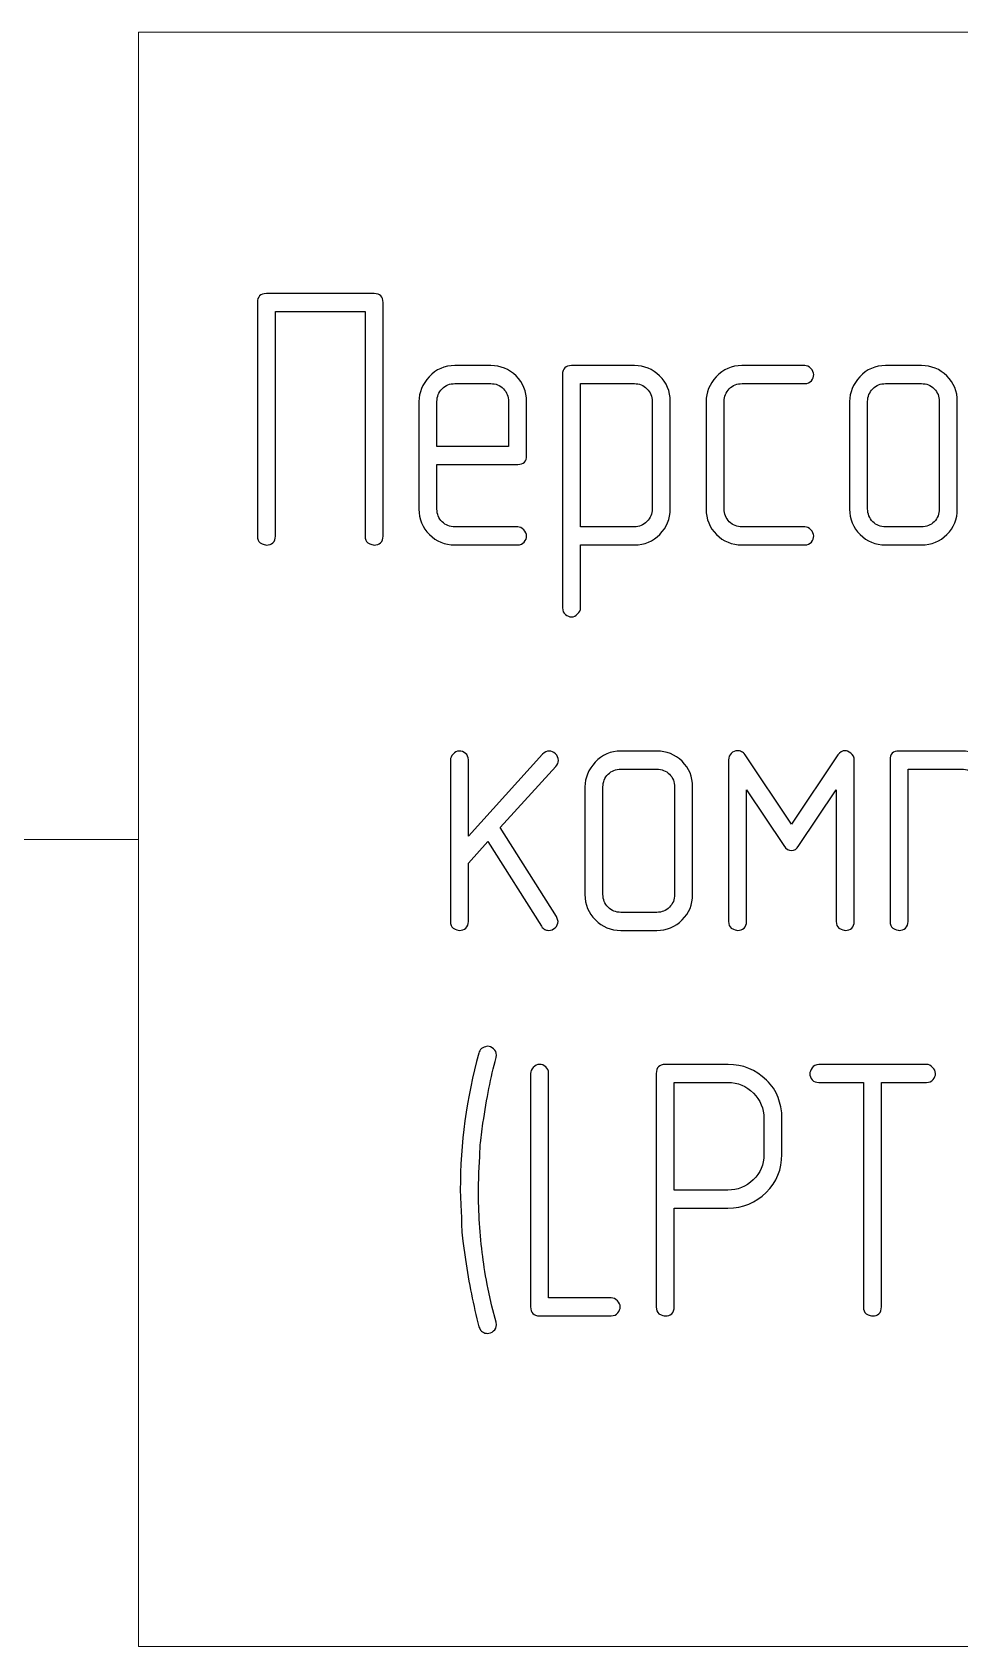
# Model space of a CAD drawing. Header units: millimetres. Extents: x -200 to 200, y -144 to 143.
# Drawn here: x -42.22 to -20.85, y 74.43 to 111.5 of the extents above; entities that cross this region are included whole.
import ezdxf

# ---------------------------------------------------------------- set-up
doc = ezdxf.new("R2010")
doc.units = ezdxf.units.MM
doc.header["$MEASUREMENT"] = 0
doc.layers.add('BLACK', color=7, linetype='Continuous')

msp = doc.modelspace()

# ---------------------------------------------------------------- linework, layer by layer
at = {"layer": 'BLACK', "color": 250, "lineweight": 20}
msp.add_lwpolyline([(-39.771, 74.3016), (5.416, 74.3016), (5.416, 111.4956), (-39.771, 111.4956), (-39.771, 74.3016)], close=True, dxfattribs=at)
at = {"layer": 'BLACK', "color": 250}
for points, knots in [([(-34.1323, 99.8868), (-34.1323, 99.8205), (-34.1521, 99.7683), (-34.1902, 99.7302), (-34.2297, 99.6963), (-34.2791, 99.6808), (-34.3398, 99.6794), (-34.3652, 99.6808), (-34.4131, 99.6963), (-34.4851, 99.7302), (-34.526, 99.7626), (-34.5472, 99.8148), (-34.5472, 99.8868), (-34.5472, 99.8868), (-34.5472, 105.0586), (-34.5472, 105.0586), (-34.5472, 105.0586), (-36.6131, 105.0586), (-36.6131, 105.0586), (-36.6131, 105.0586), (-36.6131, 99.8868), (-36.6131, 99.8868), (-36.6131, 99.8205), (-36.6328, 99.7683), (-36.6709, 99.7302), (-36.7104, 99.6963), (-36.7598, 99.6808), (-36.8205, 99.6794), (-36.8459, 99.6808), (-36.8939, 99.6963), (-36.9658, 99.7302), (-37.0068, 99.7626), (-37.0279, 99.8148), (-37.0279, 99.8868), (-37.0279, 99.8868), (-37.0279, 105.266), (-37.0279, 105.266), (-37.0279, 105.4043), (-36.9588, 105.4734), (-36.8219, 105.4734), (-36.8219, 105.4734), (-34.3383, 105.4734), (-34.3383, 105.4734), (-34.2015, 105.4734), (-34.1323, 105.4043), (-34.1323, 105.266), (-34.1323, 105.266), (-34.1323, 99.8868), (-34.1323, 99.8868)], [0, 0, 0, 0, 0.0625, 0.0625, 0.0625, 0.125, 0.125, 0.125, 0.1875, 0.1875, 0.1875, 0.25, 0.25, 0.25, 0.3125, 0.3125, 0.3125, 0.375, 0.375, 0.375, 0.4375, 0.4375, 0.4375, 0.5, 0.5, 0.5, 0.5625, 0.5625, 0.5625, 0.625, 0.625, 0.625, 0.6875, 0.6875, 0.6875, 0.75, 0.75, 0.75, 0.8125, 0.8125, 0.8125, 0.875, 0.875, 0.875, 0.9375, 0.9375, 0.9375, 1, 1, 1, 1]), ([(-32.892, 101.5364), (-32.892, 101.5364), (-32.892, 100.5077), (-32.892, 100.5077), (-32.892, 100.3934), (-32.8525, 100.296), (-32.772, 100.217), (-32.693, 100.1366), (-32.5942, 100.0971), (-32.4785, 100.0971), (-32.4785, 100.0971), (-31.0321, 100.0971), (-31.0321, 100.0971), (-30.9827, 100.0971), (-30.9362, 100.0745), (-30.8924, 100.0307), (-30.8487, 99.987), (-30.8261, 99.939), (-30.8261, 99.8896), (-30.8261, 99.8402), (-30.8444, 99.7923), (-30.8797, 99.7485), (-30.9164, 99.7048), (-30.9672, 99.6822), (-31.0335, 99.6822), (-31.0335, 99.6822), (-32.4799, 99.6822), (-32.4799, 99.6822), (-32.7113, 99.6822), (-32.9075, 99.7626), (-33.0669, 99.9221), (-33.2264, 100.0815), (-33.3068, 100.2777), (-33.3068, 100.5091), (-33.3068, 100.5091), (-33.3068, 102.987), (-33.3068, 102.987), (-33.3068, 103.1945), (-33.2278, 103.3836), (-33.0712, 103.5557), (-32.9145, 103.7279), (-32.717, 103.8139), (-32.4799, 103.8139), (-32.4799, 103.8139), (-31.653, 103.8139), (-31.653, 103.8139), (-31.4244, 103.8139), (-31.2297, 103.7349), (-31.0674, 103.5755), (-30.9065, 103.4174), (-30.8261, 103.2199), (-30.8261, 102.9856), (-30.8261, 102.9856), (-30.8261, 101.7438), (-30.8261, 101.7438), (-30.8261, 101.6056), (-30.8952, 101.5364), (-31.0321, 101.5364), (-31.0321, 101.5364), (-32.892, 101.5364), (-32.892, 101.5364)], [0, 0, 0, 0, 0.05, 0.05, 0.05, 0.1, 0.1, 0.1, 0.15, 0.15, 0.15, 0.2, 0.2, 0.2, 0.25, 0.25, 0.25, 0.3, 0.3, 0.3, 0.35, 0.35, 0.35, 0.4, 0.4, 0.4, 0.45, 0.45, 0.45, 0.5, 0.5, 0.5, 0.55, 0.55, 0.55, 0.6, 0.6, 0.6, 0.65, 0.65, 0.65, 0.7, 0.7, 0.7, 0.75, 0.75, 0.75, 0.8, 0.8, 0.8, 0.85, 0.85, 0.85, 0.9, 0.9, 0.9, 0.95, 0.95, 0.95, 1, 1, 1, 1]), ([(-29.5843, 99.6822), (-29.5843, 99.6822), (-29.5843, 98.233), (-29.5843, 98.233), (-29.5843, 98.1822), (-29.6068, 98.1356), (-29.6506, 98.0919), (-29.6943, 98.0467), (-29.7423, 98.0255), (-29.7917, 98.0241), (-29.8411, 98.0255), (-29.8891, 98.0425), (-29.9328, 98.0792), (-29.9766, 98.1144), (-29.9991, 98.1652), (-29.9991, 98.2316), (-29.9991, 98.2316), (-29.9991, 103.6065), (-29.9991, 103.6065), (-29.9991, 103.7448), (-29.93, 103.8139), (-29.7917, 103.8139), (-29.7917, 103.8139), (-28.3411, 103.8139), (-28.3411, 103.8139), (-28.1181, 103.8139), (-27.9248, 103.7349), (-27.7625, 103.5769), (-27.6002, 103.4188), (-27.5184, 103.2241), (-27.5184, 102.9927), (-27.5184, 102.9927), (-27.5184, 100.5119), (-27.5184, 100.5119), (-27.5184, 100.2833), (-27.5974, 100.0886), (-27.7555, 99.9263), (-27.9149, 99.764), (-28.1096, 99.6822), (-28.3411, 99.6822), (-28.3411, 99.6822), (-29.5843, 99.6822), (-29.5843, 99.6822)], [0, 0, 0, 0, 0.0714286, 0.0714286, 0.0714286, 0.1428571, 0.1428571, 0.1428571, 0.2142857, 0.2142857, 0.2142857, 0.2857143, 0.2857143, 0.2857143, 0.3571429, 0.3571429, 0.3571429, 0.4285714, 0.4285714, 0.4285714, 0.5, 0.5, 0.5, 0.5714286, 0.5714286, 0.5714286, 0.6428571, 0.6428571, 0.6428571, 0.7142857, 0.7142857, 0.7142857, 0.7857143, 0.7857143, 0.7857143, 0.8571429, 0.8571429, 0.8571429, 0.9285714, 0.9285714, 0.9285714, 1, 1, 1, 1]), ([(-24.4195, 99.6822), (-24.4195, 99.6822), (-25.8645, 99.6822), (-25.8645, 99.6822), (-26.0959, 99.6822), (-26.2921, 99.7626), (-26.4515, 99.9221), (-26.611, 100.0815), (-26.6914, 100.2777), (-26.6914, 100.5091), (-26.6914, 100.5091), (-26.6914, 102.987), (-26.6914, 102.987), (-26.6914, 103.1945), (-26.6124, 103.3836), (-26.4558, 103.5557), (-26.2991, 103.7279), (-26.1016, 103.8139), (-25.8645, 103.8139), (-25.8645, 103.8139), (-24.4195, 103.8139), (-24.4195, 103.8139), (-24.3687, 103.8139), (-24.3222, 103.7914), (-24.2784, 103.7476), (-24.2347, 103.7039), (-24.2121, 103.6559), (-24.2121, 103.6065), (-24.2121, 103.5571), (-24.2304, 103.5091), (-24.2657, 103.4654), (-24.3024, 103.4217), (-24.3532, 103.3991), (-24.4181, 103.3991), (-24.4181, 103.3991), (-25.8631, 103.3991), (-25.8631, 103.3991), (-25.9788, 103.3991), (-26.0776, 103.3596), (-26.1566, 103.2791), (-26.2371, 103.2001), (-26.2766, 103.1013), (-26.2766, 102.987), (-26.2766, 102.987), (-26.2766, 100.5105), (-26.2766, 100.5105), (-26.2766, 100.3948), (-26.2371, 100.296), (-26.1566, 100.217), (-26.0776, 100.1366), (-25.9788, 100.0971), (-25.8631, 100.0971), (-25.8631, 100.0971), (-24.4181, 100.0971), (-24.4181, 100.0971), (-24.3687, 100.0971), (-24.3222, 100.0745), (-24.2784, 100.0307), (-24.2347, 99.987), (-24.2121, 99.939), (-24.2121, 99.8896), (-24.2121, 99.8402), (-24.2304, 99.7923), (-24.2657, 99.7485), (-24.3024, 99.7048), (-24.3532, 99.6822), (-24.4195, 99.6822)], [0, 0, 0, 0, 0.0454545, 0.0454545, 0.0454545, 0.0909091, 0.0909091, 0.0909091, 0.1363636, 0.1363636, 0.1363636, 0.1818182, 0.1818182, 0.1818182, 0.2272727, 0.2272727, 0.2272727, 0.2727273, 0.2727273, 0.2727273, 0.3181818, 0.3181818, 0.3181818, 0.3636364, 0.3636364, 0.3636364, 0.4090909, 0.4090909, 0.4090909, 0.4545455, 0.4545455, 0.4545455, 0.5, 0.5, 0.5, 0.5454545, 0.5454545, 0.5454545, 0.5909091, 0.5909091, 0.5909091, 0.6363636, 0.6363636, 0.6363636, 0.6818182, 0.6818182, 0.6818182, 0.7272727, 0.7272727, 0.7272727, 0.7727273, 0.7727273, 0.7727273, 0.8181818, 0.8181818, 0.8181818, 0.8636364, 0.8636364, 0.8636364, 0.9090909, 0.9090909, 0.9090909, 0.9545455, 0.9545455, 0.9545455, 1, 1, 1, 1]), ([(-20.903, 100.5091), (-20.903, 100.2777), (-20.9834, 100.0815), (-21.1429, 99.9221), (-21.3023, 99.7626), (-21.4985, 99.6822), (-21.7299, 99.6822), (-21.7299, 99.6822), (-22.5568, 99.6822), (-22.5568, 99.6822), (-22.7882, 99.6822), (-22.9844, 99.7626), (-23.1438, 99.9221), (-23.3033, 100.0815), (-23.3837, 100.2777), (-23.3837, 100.5091), (-23.3837, 100.5091), (-23.3837, 102.987), (-23.3837, 102.987), (-23.3837, 103.1945), (-23.3047, 103.3836), (-23.1481, 103.5557), (-22.9914, 103.7279), (-22.7939, 103.8139), (-22.5568, 103.8139), (-22.5568, 103.8139), (-21.7299, 103.8139), (-21.7299, 103.8139), (-21.5013, 103.8139), (-21.3066, 103.7349), (-21.1443, 103.5769), (-20.9834, 103.4174), (-20.903, 103.2213), (-20.903, 102.987), (-20.903, 102.987), (-20.903, 100.5091), (-20.903, 100.5091)], [0, 0, 0, 0, 0.0833333, 0.0833333, 0.0833333, 0.1666667, 0.1666667, 0.1666667, 0.25, 0.25, 0.25, 0.3333333, 0.3333333, 0.3333333, 0.4166667, 0.4166667, 0.4166667, 0.5, 0.5, 0.5, 0.5833333, 0.5833333, 0.5833333, 0.6666667, 0.6666667, 0.6666667, 0.75, 0.75, 0.75, 0.8333333, 0.8333333, 0.8333333, 0.9166667, 0.9166667, 0.9166667, 1, 1, 1, 1]), ([(-32.892, 101.9513), (-32.892, 101.9513), (-31.241, 101.9513), (-31.241, 101.9513), (-31.241, 101.9513), (-31.241, 102.9856), (-31.241, 102.9856), (-31.241, 103.1013), (-31.2805, 103.1987), (-31.3609, 103.2791), (-31.4399, 103.3596), (-31.5387, 103.3991), (-31.653, 103.3991), (-31.653, 103.3991), (-32.4785, 103.3991), (-32.4785, 103.3991), (-32.5942, 103.3991), (-32.693, 103.3596), (-32.772, 103.2791), (-32.8525, 103.1987), (-32.892, 103.1013), (-32.892, 102.9856), (-32.892, 102.9856), (-32.892, 101.9513), (-32.892, 101.9513)], [0, 0, 0, 0, 0.125, 0.125, 0.125, 0.25, 0.25, 0.25, 0.375, 0.375, 0.375, 0.5, 0.5, 0.5, 0.625, 0.625, 0.625, 0.75, 0.75, 0.75, 0.875, 0.875, 0.875, 1, 1, 1, 1]), ([(-29.5843, 100.0971), (-29.5843, 100.0971), (-28.3425, 100.0971), (-28.3425, 100.0971), (-28.2352, 100.0971), (-28.1393, 100.138), (-28.0574, 100.2212), (-27.9742, 100.3031), (-27.9333, 100.4005), (-27.9333, 100.5133), (-27.9333, 100.5133), (-27.9333, 102.9913), (-27.9333, 102.9913), (-27.9333, 103.1042), (-27.9728, 103.2001), (-28.0532, 103.2791), (-28.1322, 103.3596), (-28.2296, 103.3991), (-28.3425, 103.3991), (-28.3425, 103.3991), (-29.5843, 103.3991), (-29.5843, 103.3991), (-29.5843, 103.3991), (-29.5843, 100.0971), (-29.5843, 100.0971)], [0, 0, 0, 0, 0.125, 0.125, 0.125, 0.25, 0.25, 0.25, 0.375, 0.375, 0.375, 0.5, 0.5, 0.5, 0.625, 0.625, 0.625, 0.75, 0.75, 0.75, 0.875, 0.875, 0.875, 1, 1, 1, 1]), ([(-21.3179, 100.5105), (-21.3179, 100.5105), (-21.3179, 102.987), (-21.3179, 102.987), (-21.3179, 103.1013), (-21.3574, 103.2001), (-21.4378, 103.2791), (-21.5168, 103.3596), (-21.6156, 103.3991), (-21.7299, 103.3991), (-21.7299, 103.3991), (-22.5554, 103.3991), (-22.5554, 103.3991), (-22.6711, 103.3991), (-22.7699, 103.3596), (-22.8489, 103.2791), (-22.9294, 103.2001), (-22.9689, 103.1013), (-22.9689, 102.987), (-22.9689, 102.987), (-22.9689, 100.5105), (-22.9689, 100.5105), (-22.9689, 100.3948), (-22.9294, 100.296), (-22.8489, 100.217), (-22.7699, 100.1366), (-22.6711, 100.0971), (-22.5554, 100.0971), (-22.5554, 100.0971), (-21.7299, 100.0971), (-21.7299, 100.0971), (-21.6156, 100.0971), (-21.5168, 100.1366), (-21.4378, 100.217), (-21.3574, 100.296), (-21.3179, 100.3948), (-21.3179, 100.5105)], [0, 0, 0, 0, 0.0833333, 0.0833333, 0.0833333, 0.1666667, 0.1666667, 0.1666667, 0.25, 0.25, 0.25, 0.3333333, 0.3333333, 0.3333333, 0.4166667, 0.4166667, 0.4166667, 0.5, 0.5, 0.5, 0.5833333, 0.5833333, 0.5833333, 0.6666667, 0.6666667, 0.6666667, 0.75, 0.75, 0.75, 0.8333333, 0.8333333, 0.8333333, 0.9166667, 0.9166667, 0.9166667, 1, 1, 1, 1]), ([(-31.4321, 93.1741), (-31.4321, 93.1741), (-30.1367, 91.1209), (-30.1367, 91.1209), (-30.1367, 91.1209), (-30.1028, 91.0052), (-30.1028, 91.0052), (-30.1028, 90.9558), (-30.1254, 90.9064), (-30.1691, 90.8599), (-30.2129, 90.8218), (-30.2622, 90.802), (-30.3173, 90.802), (-30.354, 90.802), (-30.3836, 90.8091), (-30.409, 90.8232), (-30.433, 90.8359), (-30.4584, 90.8613), (-30.4824, 90.8965), (-30.4824, 90.8965), (-31.7171, 92.8524), (-31.7171, 92.8524), (-31.7171, 92.8524), (-32.1687, 92.3528), (-32.1687, 92.3528), (-32.1687, 92.3528), (-32.1687, 91.0094), (-32.1687, 91.0094), (-32.1687, 90.9431), (-32.1884, 90.8909), (-32.2265, 90.8514), (-32.266, 90.8189), (-32.3154, 90.802), (-32.3761, 90.802), (-32.4015, 90.802), (-32.4495, 90.8189), (-32.5214, 90.8514), (-32.5624, 90.8853), (-32.5835, 90.9375), (-32.5835, 91.008), (-32.5835, 91.008), (-32.5835, 94.7277), (-32.5835, 94.7277), (-32.5835, 94.7715), (-32.5624, 94.8166), (-32.5214, 94.8632), (-32.4791, 94.9098), (-32.4311, 94.9337), (-32.3761, 94.9337), (-32.3267, 94.9337), (-32.2787, 94.9154), (-32.235, 94.8801), (-32.1912, 94.8448), (-32.1687, 94.7926), (-32.1687, 94.7277), (-32.1687, 94.7277), (-32.1687, 92.9723), (-32.1687, 92.9723), (-32.1687, 92.9723), (-30.4584, 94.859), (-30.4584, 94.859), (-30.4118, 94.9083), (-30.361, 94.9337), (-30.306, 94.9337), (-30.2552, 94.9337), (-30.2086, 94.9126), (-30.1635, 94.8702), (-30.1169, 94.8265), (-30.0943, 94.7771), (-30.0943, 94.7178), (-30.0943, 94.6656), (-30.1141, 94.6191), (-30.1522, 94.5781), (-30.1522, 94.5781), (-31.4321, 93.1741), (-31.4321, 93.1741)], [0, 0, 0, 0, 0.04, 0.04, 0.04, 0.08, 0.08, 0.08, 0.12, 0.12, 0.12, 0.16, 0.16, 0.16, 0.2, 0.2, 0.2, 0.24, 0.24, 0.24, 0.28, 0.28, 0.28, 0.32, 0.32, 0.32, 0.36, 0.36, 0.36, 0.4, 0.4, 0.4, 0.44, 0.44, 0.44, 0.48, 0.48, 0.48, 0.52, 0.52, 0.52, 0.56, 0.56, 0.56, 0.6, 0.6, 0.6, 0.64, 0.64, 0.64, 0.68, 0.68, 0.68, 0.72, 0.72, 0.72, 0.76, 0.76, 0.76, 0.8, 0.8, 0.8, 0.84, 0.84, 0.84, 0.88, 0.88, 0.88, 0.92, 0.92, 0.92, 0.96, 0.96, 0.96, 1, 1, 1, 1]), ([(-27.0011, 91.6289), (-27.0011, 91.3975), (-27.0815, 91.2013), (-27.241, 91.0419), (-27.4004, 90.8824), (-27.5966, 90.802), (-27.828, 90.802), (-27.828, 90.802), (-28.6549, 90.802), (-28.6549, 90.802), (-28.8863, 90.802), (-29.0825, 90.8824), (-29.2419, 91.0419), (-29.4014, 91.2013), (-29.4818, 91.3975), (-29.4818, 91.6289), (-29.4818, 91.6289), (-29.4818, 94.1068), (-29.4818, 94.1068), (-29.4818, 94.3143), (-29.4028, 94.5034), (-29.2462, 94.6755), (-29.0895, 94.8477), (-28.892, 94.9337), (-28.6549, 94.9337), (-28.6549, 94.9337), (-27.828, 94.9337), (-27.828, 94.9337), (-27.5994, 94.9337), (-27.4047, 94.8547), (-27.2424, 94.6967), (-27.0815, 94.5372), (-27.0011, 94.3411), (-27.0011, 94.1068), (-27.0011, 94.1068), (-27.0011, 91.6289), (-27.0011, 91.6289)], [0, 0, 0, 0, 0.0833333, 0.0833333, 0.0833333, 0.1666667, 0.1666667, 0.1666667, 0.25, 0.25, 0.25, 0.3333333, 0.3333333, 0.3333333, 0.4166667, 0.4166667, 0.4166667, 0.5, 0.5, 0.5, 0.5833333, 0.5833333, 0.5833333, 0.6666667, 0.6666667, 0.6666667, 0.75, 0.75, 0.75, 0.8333333, 0.8333333, 0.8333333, 0.9166667, 0.9166667, 0.9166667, 1, 1, 1, 1]), ([(-23.2785, 91.008), (-23.2785, 90.9431), (-23.2983, 90.8895), (-23.3364, 90.8514), (-23.3759, 90.8189), (-23.4253, 90.802), (-23.486, 90.802), (-23.5114, 90.802), (-23.5593, 90.8189), (-23.6313, 90.8514), (-23.6722, 90.8853), (-23.6934, 90.9375), (-23.6934, 91.0094), (-23.6934, 91.0094), (-23.6934, 94.0433), (-23.6934, 94.0433), (-23.6934, 94.0433), (-24.5528, 92.7592), (-24.5528, 92.7592), (-24.6021, 92.6788), (-24.66, 92.6393), (-24.7263, 92.6393), (-24.7898, 92.6393), (-24.8477, 92.6788), (-24.8999, 92.7592), (-24.8999, 92.7592), (-25.7593, 94.0433), (-25.7593, 94.0433), (-25.7593, 94.0433), (-25.7593, 91.0094), (-25.7593, 91.0094), (-25.7593, 90.9431), (-25.779, 90.8909), (-25.8171, 90.8514), (-25.8566, 90.8189), (-25.906, 90.802), (-25.9667, 90.802), (-25.9921, 90.802), (-26.0401, 90.8189), (-26.112, 90.8514), (-26.153, 90.8853), (-26.1741, 90.9375), (-26.1741, 91.0094), (-26.1741, 91.0094), (-26.1741, 94.7305), (-26.1741, 94.7305), (-26.1741, 94.7898), (-26.153, 94.8392), (-26.112, 94.8801), (-26.0711, 94.921), (-26.0217, 94.9422), (-25.9625, 94.9422), (-25.9385, 94.9422), (-25.9088, 94.9337), (-25.8764, 94.9168), (-25.8425, 94.9098), (-25.8157, 94.8858), (-25.7931, 94.8477), (-25.7931, 94.8477), (-24.7263, 93.2489), (-24.7263, 93.2489), (-24.7263, 93.2489), (-23.6595, 94.8434), (-23.6595, 94.8434), (-23.6115, 94.9098), (-23.5523, 94.9422), (-23.4817, 94.9422), (-23.4535, 94.9422), (-23.4126, 94.9225), (-23.359, 94.8829), (-23.3053, 94.842), (-23.2785, 94.7912), (-23.2785, 94.7277), (-23.2785, 94.7277), (-23.2785, 91.008), (-23.2785, 91.008)], [0, 0, 0, 0, 0.04, 0.04, 0.04, 0.08, 0.08, 0.08, 0.12, 0.12, 0.12, 0.16, 0.16, 0.16, 0.2, 0.2, 0.2, 0.24, 0.24, 0.24, 0.28, 0.28, 0.28, 0.32, 0.32, 0.32, 0.36, 0.36, 0.36, 0.4, 0.4, 0.4, 0.44, 0.44, 0.44, 0.48, 0.48, 0.48, 0.52, 0.52, 0.52, 0.56, 0.56, 0.56, 0.6, 0.6, 0.6, 0.64, 0.64, 0.64, 0.68, 0.68, 0.68, 0.72, 0.72, 0.72, 0.76, 0.76, 0.76, 0.8, 0.8, 0.8, 0.84, 0.84, 0.84, 0.88, 0.88, 0.88, 0.92, 0.92, 0.92, 0.96, 0.96, 0.96, 1, 1, 1, 1]), ([(-19.9723, 91.008), (-19.9723, 90.9431), (-19.992, 90.8895), (-20.0301, 90.8514), (-20.0697, 90.8189), (-20.119, 90.802), (-20.1797, 90.802), (-20.2051, 90.802), (-20.2531, 90.8189), (-20.3251, 90.8514), (-20.366, 90.8853), (-20.3872, 90.9375), (-20.3872, 91.008), (-20.3872, 91.008), (-20.3872, 94.1054), (-20.3872, 94.1054), (-20.3872, 94.2211), (-20.4267, 94.3199), (-20.5071, 94.3989), (-20.5861, 94.4794), (-20.6849, 94.5189), (-20.7992, 94.5189), (-20.7992, 94.5189), (-22.0382, 94.5189), (-22.0382, 94.5189), (-22.0382, 94.5189), (-22.0382, 91.008), (-22.0382, 91.008), (-22.0382, 90.9431), (-22.0579, 90.8895), (-22.096, 90.8514), (-22.1355, 90.8189), (-22.1849, 90.802), (-22.2456, 90.802), (-22.271, 90.802), (-22.319, 90.8189), (-22.3909, 90.8514), (-22.4319, 90.8853), (-22.453, 90.9375), (-22.453, 91.008), (-22.453, 91.008), (-22.453, 94.7277), (-22.453, 94.7277), (-22.453, 94.8646), (-22.3839, 94.9337), (-22.2456, 94.9337), (-22.2456, 94.9337), (-20.7992, 94.9337), (-20.7992, 94.9337), (-20.5706, 94.9337), (-20.3759, 94.8547), (-20.2136, 94.6967), (-20.0527, 94.5372), (-19.9723, 94.3411), (-19.9723, 94.1068), (-19.9723, 94.1068), (-19.9723, 91.008), (-19.9723, 91.008)], [0, 0, 0, 0, 0.0526316, 0.0526316, 0.0526316, 0.1052632, 0.1052632, 0.1052632, 0.1578947, 0.1578947, 0.1578947, 0.2105263, 0.2105263, 0.2105263, 0.2631579, 0.2631579, 0.2631579, 0.3157895, 0.3157895, 0.3157895, 0.3684211, 0.3684211, 0.3684211, 0.4210526, 0.4210526, 0.4210526, 0.4736842, 0.4736842, 0.4736842, 0.5263158, 0.5263158, 0.5263158, 0.5789474, 0.5789474, 0.5789474, 0.6315789, 0.6315789, 0.6315789, 0.6842105, 0.6842105, 0.6842105, 0.7368421, 0.7368421, 0.7368421, 0.7894737, 0.7894737, 0.7894737, 0.8421053, 0.8421053, 0.8421053, 0.8947368, 0.8947368, 0.8947368, 0.9473684, 0.9473684, 0.9473684, 1, 1, 1, 1]), ([(-27.416, 91.6303), (-27.416, 91.6303), (-27.416, 94.1068), (-27.416, 94.1068), (-27.416, 94.2211), (-27.4555, 94.3199), (-27.5359, 94.3989), (-27.6149, 94.4794), (-27.7137, 94.5189), (-27.828, 94.5189), (-27.828, 94.5189), (-28.6535, 94.5189), (-28.6535, 94.5189), (-28.7692, 94.5189), (-28.868, 94.4794), (-28.947, 94.3989), (-29.0275, 94.3199), (-29.067, 94.2211), (-29.067, 94.1068), (-29.067, 94.1068), (-29.067, 91.6303), (-29.067, 91.6303), (-29.067, 91.5146), (-29.0275, 91.4158), (-28.947, 91.3368), (-28.868, 91.2564), (-28.7692, 91.2169), (-28.6535, 91.2169), (-28.6535, 91.2169), (-27.828, 91.2169), (-27.828, 91.2169), (-27.7137, 91.2169), (-27.6149, 91.2564), (-27.5359, 91.3368), (-27.4555, 91.4158), (-27.416, 91.5146), (-27.416, 91.6303)], [0, 0, 0, 0, 0.0833333, 0.0833333, 0.0833333, 0.1666667, 0.1666667, 0.1666667, 0.25, 0.25, 0.25, 0.3333333, 0.3333333, 0.3333333, 0.4166667, 0.4166667, 0.4166667, 0.5, 0.5, 0.5, 0.5833333, 0.5833333, 0.5833333, 0.6666667, 0.6666667, 0.6666667, 0.75, 0.75, 0.75, 0.8333333, 0.8333333, 0.8333333, 0.9166667, 0.9166667, 0.9166667, 1, 1, 1, 1]), ([(-31.5308, 81.7779), (-31.5308, 81.7779), (-31.5223, 81.7158), (-31.5223, 81.7158), (-31.5223, 81.6579), (-31.5435, 81.6099), (-31.5886, 81.5733), (-31.6324, 81.5366), (-31.6804, 81.5182), (-31.7326, 81.5168), (-31.7707, 81.5182), (-31.8074, 81.5281), (-31.8398, 81.5507), (-31.8737, 81.5676), (-31.9019, 81.6071), (-31.9273, 81.6706), (-32.0515, 82.1631), (-32.1545, 82.6796), (-32.2377, 83.22), (-32.2377, 83.22), (-32.2956, 83.642), (-32.2956, 83.642), (-32.2956, 83.642), (-32.3154, 83.848), (-32.3154, 83.848), (-32.3154, 83.848), (-32.3238, 84.03), (-32.3238, 84.03), (-32.3238, 84.03), (-32.3281, 84.1951), (-32.3281, 84.1951), (-32.3281, 84.1951), (-32.3323, 84.3193), (-32.3323, 84.3193), (-32.3323, 84.3193), (-32.3535, 84.8245), (-32.3535, 84.8245), (-32.3535, 85.8927), (-32.2109, 86.944), (-31.9273, 87.9769), (-31.9188, 88.0136), (-31.8977, 88.0475), (-31.8652, 88.0799), (-31.8313, 88.1053), (-31.7876, 88.1222), (-31.7326, 88.1307), (-31.6775, 88.1307), (-31.6281, 88.111), (-31.5858, 88.0743), (-31.5435, 88.0376), (-31.5223, 87.9882), (-31.5223, 87.9275), (-31.5223, 87.9275), (-31.5308, 87.8697), (-31.5308, 87.8697), (-31.5915, 87.6439), (-31.6451, 87.4068), (-31.6931, 87.1613), (-31.7424, 86.9143), (-31.7876, 86.6462), (-31.8313, 86.3569), (-31.8313, 86.3569), (-31.8821, 85.9604), (-31.8821, 85.9604), (-31.8977, 85.8193), (-31.9061, 85.6965), (-31.9061, 85.5921), (-31.9061, 85.5921), (-31.9231, 85.2125), (-31.9231, 85.2125), (-31.9231, 85.2125), (-31.9358, 84.8245), (-31.9358, 84.8245), (-31.9358, 84.3038), (-31.9019, 83.7901), (-31.8356, 83.2863), (-31.8116, 83.0747), (-31.7707, 82.8235), (-31.7114, 82.5342), (-31.7114, 82.5342), (-31.6296, 82.1419), (-31.6296, 82.1419), (-31.6296, 82.1419), (-31.5308, 81.7779), (-31.5308, 81.7779)], [0, 0, 0, 0, 0.0357143, 0.0357143, 0.0357143, 0.0714286, 0.0714286, 0.0714286, 0.1071429, 0.1071429, 0.1071429, 0.1428571, 0.1428571, 0.1428571, 0.1785714, 0.1785714, 0.1785714, 0.2142857, 0.2142857, 0.2142857, 0.25, 0.25, 0.25, 0.2857143, 0.2857143, 0.2857143, 0.3214286, 0.3214286, 0.3214286, 0.3571429, 0.3571429, 0.3571429, 0.3928571, 0.3928571, 0.3928571, 0.4285714, 0.4285714, 0.4285714, 0.4642857, 0.4642857, 0.4642857, 0.5, 0.5, 0.5, 0.5357143, 0.5357143, 0.5357143, 0.5714286, 0.5714286, 0.5714286, 0.6071429, 0.6071429, 0.6071429, 0.6428571, 0.6428571, 0.6428571, 0.6785714, 0.6785714, 0.6785714, 0.7142857, 0.7142857, 0.7142857, 0.75, 0.75, 0.75, 0.7857143, 0.7857143, 0.7857143, 0.8214286, 0.8214286, 0.8214286, 0.8571429, 0.8571429, 0.8571429, 0.8928571, 0.8928571, 0.8928571, 0.9285714, 0.9285714, 0.9285714, 0.9642857, 0.9642857, 0.9642857, 1, 1, 1, 1]), ([(-28.8765, 81.9218), (-28.8765, 81.9218), (-30.5289, 81.9218), (-30.5289, 81.9218), (-30.6658, 81.9218), (-30.7349, 81.9909), (-30.7349, 82.1292), (-30.7349, 82.1292), (-30.7349, 87.5084), (-30.7349, 87.5084), (-30.7349, 87.5522), (-30.7138, 87.5973), (-30.6728, 87.6453), (-30.6305, 87.6919), (-30.5825, 87.7158), (-30.5275, 87.7158), (-30.4781, 87.7158), (-30.4301, 87.6975), (-30.3864, 87.6608), (-30.3426, 87.6255), (-30.3201, 87.5747), (-30.3201, 87.5084), (-30.3201, 87.5084), (-30.3201, 82.3367), (-30.3201, 82.3367), (-30.3201, 82.3367), (-28.8751, 82.3367), (-28.8751, 82.3367), (-28.8257, 82.3367), (-28.7791, 82.3141), (-28.7354, 82.2703), (-28.6916, 82.2266), (-28.6691, 82.1786), (-28.6691, 82.1292), (-28.6691, 82.0798), (-28.6874, 82.0319), (-28.7227, 81.9881), (-28.7594, 81.9444), (-28.8102, 81.9218), (-28.8765, 81.9218)], [0, 0, 0, 0, 0.0769231, 0.0769231, 0.0769231, 0.1538462, 0.1538462, 0.1538462, 0.2307692, 0.2307692, 0.2307692, 0.3076923, 0.3076923, 0.3076923, 0.3846154, 0.3846154, 0.3846154, 0.4615385, 0.4615385, 0.4615385, 0.5384615, 0.5384615, 0.5384615, 0.6153846, 0.6153846, 0.6153846, 0.6923077, 0.6923077, 0.6923077, 0.7692308, 0.7692308, 0.7692308, 0.8461538, 0.8461538, 0.8461538, 0.9230769, 0.9230769, 0.9230769, 1, 1, 1, 1]), ([(-27.4259, 84.4025), (-27.4259, 84.4025), (-27.4259, 82.1264), (-27.4259, 82.1264), (-27.4259, 82.0601), (-27.4456, 82.0079), (-27.4837, 81.9698), (-27.5232, 81.9359), (-27.5726, 81.9204), (-27.6333, 81.919), (-27.6587, 81.9204), (-27.7067, 81.9359), (-27.7786, 81.9698), (-27.8196, 82.0022), (-27.8407, 82.0544), (-27.8407, 82.1264), (-27.8407, 82.1264), (-27.8407, 87.5056), (-27.8407, 87.5056), (-27.8407, 87.6439), (-27.7716, 87.713), (-27.6333, 87.713), (-27.6333, 87.713), (-26.1841, 87.713), (-26.1841, 87.713), (-25.844, 87.713), (-25.5505, 87.5931), (-25.3007, 87.3518), (-25.1794, 87.2361), (-25.0891, 87.1034), (-25.0284, 86.9538), (-25.0284, 86.9538), (-24.9663, 86.7337), (-24.9663, 86.7337), (-24.9663, 86.7337), (-24.9451, 86.6011), (-24.9451, 86.6011), (-24.9451, 86.6011), (-24.9451, 86.4727), (-24.9451, 86.4727), (-24.9451, 86.4727), (-24.9451, 85.6387), (-24.9451, 85.6387), (-24.9451, 85.2986), (-25.0651, 85.0079), (-25.3064, 84.7652), (-25.5477, 84.5239), (-25.8412, 84.4025), (-26.1869, 84.4025), (-26.1869, 84.4025), (-27.4259, 84.4025), (-27.4259, 84.4025)], [0, 0, 0, 0, 0.0588235, 0.0588235, 0.0588235, 0.1176471, 0.1176471, 0.1176471, 0.1764706, 0.1764706, 0.1764706, 0.2352941, 0.2352941, 0.2352941, 0.2941176, 0.2941176, 0.2941176, 0.3529412, 0.3529412, 0.3529412, 0.4117647, 0.4117647, 0.4117647, 0.4705882, 0.4705882, 0.4705882, 0.5294118, 0.5294118, 0.5294118, 0.5882353, 0.5882353, 0.5882353, 0.6470588, 0.6470588, 0.6470588, 0.7058824, 0.7058824, 0.7058824, 0.7647059, 0.7647059, 0.7647059, 0.8235294, 0.8235294, 0.8235294, 0.8823529, 0.8823529, 0.8823529, 0.9411765, 0.9411765, 0.9411765, 1, 1, 1, 1]), ([(-23.0655, 87.2982), (-23.0655, 87.2982), (-24.0956, 87.2982), (-24.0956, 87.2982), (-24.1591, 87.2982), (-24.2099, 87.3179), (-24.248, 87.356), (-24.2833, 87.4012), (-24.3016, 87.4506), (-24.3016, 87.5056), (-24.3016, 87.5366), (-24.2847, 87.5776), (-24.2494, 87.6326), (-24.2156, 87.6862), (-24.1633, 87.713), (-24.0956, 87.713), (-24.0956, 87.713), (-21.612, 87.713), (-21.612, 87.713), (-21.5627, 87.713), (-21.5161, 87.6904), (-21.4723, 87.6467), (-21.4286, 87.603), (-21.406, 87.555), (-21.406, 87.5056), (-21.406, 87.4562), (-21.4244, 87.4082), (-21.4596, 87.3645), (-21.4963, 87.3207), (-21.5471, 87.2982), (-21.6135, 87.2982), (-21.6135, 87.2982), (-22.6506, 87.2982), (-22.6506, 87.2982), (-22.6506, 87.2982), (-22.6506, 82.1264), (-22.6506, 82.1264), (-22.6506, 82.0601), (-22.6704, 82.0079), (-22.7085, 81.9698), (-22.748, 81.9359), (-22.7974, 81.9204), (-22.8581, 81.919), (-22.8835, 81.9204), (-22.9314, 81.9359), (-23.0034, 81.9698), (-23.0443, 82.0022), (-23.0655, 82.0544), (-23.0655, 82.1264), (-23.0655, 82.1264), (-23.0655, 87.2982), (-23.0655, 87.2982)], [0, 0, 0, 0, 0.0588235, 0.0588235, 0.0588235, 0.1176471, 0.1176471, 0.1176471, 0.1764706, 0.1764706, 0.1764706, 0.2352941, 0.2352941, 0.2352941, 0.2941176, 0.2941176, 0.2941176, 0.3529412, 0.3529412, 0.3529412, 0.4117647, 0.4117647, 0.4117647, 0.4705882, 0.4705882, 0.4705882, 0.5294118, 0.5294118, 0.5294118, 0.5882353, 0.5882353, 0.5882353, 0.6470588, 0.6470588, 0.6470588, 0.7058824, 0.7058824, 0.7058824, 0.7647059, 0.7647059, 0.7647059, 0.8235294, 0.8235294, 0.8235294, 0.8823529, 0.8823529, 0.8823529, 0.9411765, 0.9411765, 0.9411765, 1, 1, 1, 1]), ([(-27.4259, 84.8174), (-27.4259, 84.8174), (-26.1883, 84.8174), (-26.1883, 84.8174), (-25.9668, 84.8174), (-25.772, 84.8964), (-25.6069, 85.0545), (-25.4418, 85.2111), (-25.36, 85.4058), (-25.36, 85.6387), (-25.36, 85.6387), (-25.36, 86.4727), (-25.36, 86.4727), (-25.36, 86.697), (-25.4404, 86.8903), (-25.6027, 87.054), (-25.765, 87.2163), (-25.9611, 87.2982), (-26.1883, 87.2982), (-26.1883, 87.2982), (-27.4259, 87.2982), (-27.4259, 87.2982), (-27.4259, 87.2982), (-27.4259, 84.8174), (-27.4259, 84.8174)], [0, 0, 0, 0, 0.125, 0.125, 0.125, 0.25, 0.25, 0.25, 0.375, 0.375, 0.375, 0.5, 0.5, 0.5, 0.625, 0.625, 0.625, 0.75, 0.75, 0.75, 0.875, 0.875, 0.875, 1, 1, 1, 1])]:
    msp.add_open_spline(points, degree=3, knots=knots, dxfattribs=at)
at = {"layer": 'BLACK', "color": 250, "lineweight": 20}
msp.add_open_spline([(-39.771, 92.8986), (-39.771, 92.8986), (-109.3226, 92.8986), (-109.3226, 92.8986), (-109.3226, 92.8986), (-109.3226, -92.0979), (-109.3226, -92.0979), (-109.3226, -92.0979), (-40.0365, -92.0979), (-40.0365, -92.0979)], degree=3, knots=[0, 0, 0, 0, 0.3333333, 0.3333333, 0.3333333, 0.6666667, 0.6666667, 0.6666667, 1, 1, 1, 1], dxfattribs=at)

doc.saveas('drawing.dxf')
